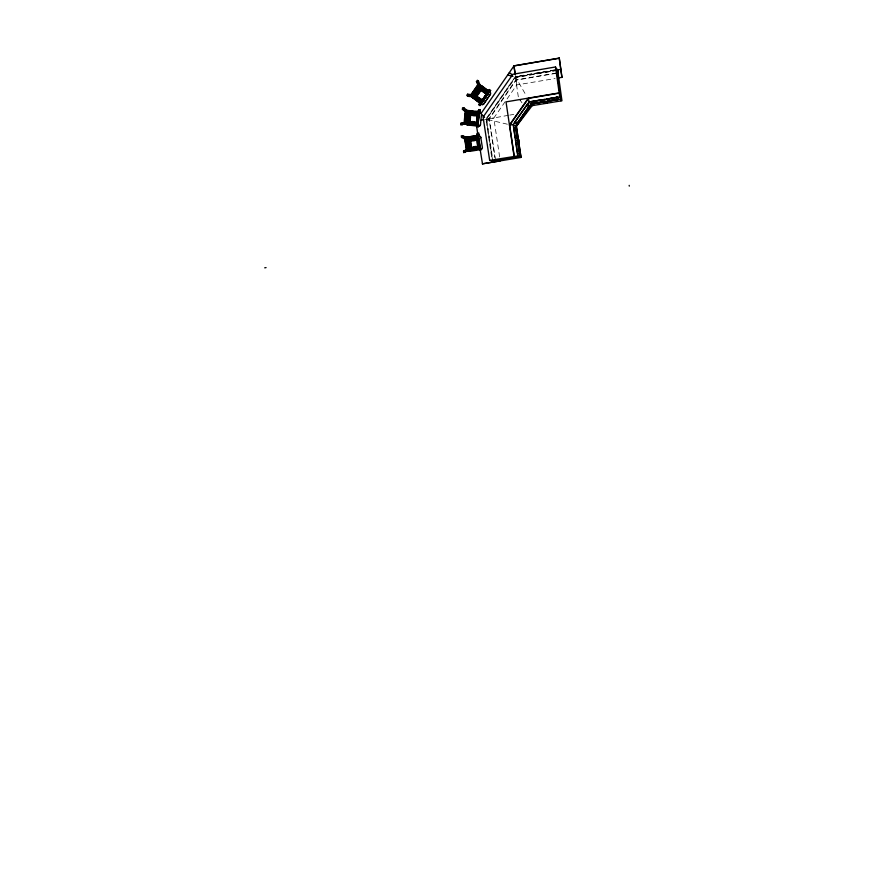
<?xml version="1.0" encoding="UTF-8"?>
<svg xmlns="http://www.w3.org/2000/svg" width="894" height="894" viewBox="0 0 894 894"><rect width="100%" height="100%" fill="white"/><g stroke="black" fill="none" stroke-linecap="round" stroke-linejoin="round"><path stroke-width="0.67" stroke-dasharray="4.47 3.35" d="M556.839 72.917L515.86 79.912L489.018 118.656L494.885 157.579M495.555 160.283L489.297 118.813L516.073 80.181L556.504 73.274M499.634 156.897L493.801 118.053L516.766 84.93L555.107 78.538M554.816 69.888L515.302 76.649L485.9 119.07L491.856 158.35M492.616 160.764L486.336 119.304L515.369 76.638L518.431 97.681L520.543 100.754M554.906 70.034L515.402 76.783L526.544 96.105M515.693 77.04L556.068 70.134M557.677 70.168L516.408 77.23L516.296 76.482M556.761 70.481L515.503 77.532L486.615 118.958L492.963 160.942M508.373 115.315L486.336 119.304M509.736 115.08L513.815 114.398M484.939 119.64L493.801 118.053M486.593 120.992L489.554 120.5M507.379 124.221L486.045 119.148L489.297 118.813M516.766 84.93L515.48 75.532M519.85 99.726L521.973 102.788"/><path stroke-width="1.34" d="M465.215 124.009L465.606 122.981L465.215 124.009L476.837 125.272L476.938 124.322L465.293 123.048M467.596 123.484C466.892 121.629 473.518 125.73 476.636 124.434L476.714 123.383L469.227 122.601M470.076 121.707L470.646 115.27L469.462 114.946L468.858 121.673L469.763 121.774L470.367 115.047M477.787 121.092L478.134 117.226M478.189 117.103L477.664 122.377M466.512 122.176L467.372 113.225L468.255 113.303L467.394 122.277L466.512 122.176L467.707 122.21L468.534 113.538L467.372 113.225M466.824 122.109L467.651 113.46M477.687 113.035L477.541 114.164L468.512 113.024L468.635 112.063L477.664 113.125M478.011 112.722L478.156 111.582L466.512 110.32L466.679 111.504L478.011 112.722L466.389 111.269M467.875 123.651L460.79 124.702L460.924 123.271L468.881 121.584L470.367 121.74L470.255 122.914M462.421 109.314L462.578 107.727L463.964 107.872L471.015 113.75L470.87 115.304L469.518 115.158L462.421 109.314L463.807 109.47L470.87 115.304M462.31 124.869L462.444 123.428L470.367 121.74M463.807 109.47L463.964 107.872M466.02 122.936L467.081 113.125M477.877 114.231C477.005 132.737 475.239 118.377 478.782 114.343L477.899 123.305L476.971 123.104M478.48 117.013L477.899 123.305M464.12 122.679L465.238 111.471L466.422 111.784L465.327 122.724L464.12 122.679L465.014 122.791L466.132 111.549M464.712 119.885L465.383 113.069M469.518 115.158L469.663 113.605M470.624 114.767C485.509 114.879 470.669 117.572 470.713 113.829L477.228 114.454L478.759 109.593L480.279 109.75L478.849 115.024M469.942 122.981C469.495 120.701 477.497 121.327 476.446 123.607L471.239 123.104M476.513 122.556L477.888 122.4L478.435 126.747L477.05 126.59L476.39 123.808M478.245 115.941L477.05 115.818L477.228 114.454M477.172 123.931L478.279 112.99L479.262 112.912L478.111 124.132L477.172 123.931L478.111 124.132M477.05 126.59L476.547 122.254M477.05 115.818L478.759 109.593M478.089 124.02L479.195 113.102L478.279 112.99M466.176 123.897A1.877 1.81 89.9 0 0 467.64 124.992L478.502 126.188A1.877 1.81 -88.8 0 0 480.491 124.512L481.486 114.667A1.889 1.81 -88.3 0 0 479.877 112.588L475.731 112.119M476.837 125.272L476.915 124.21M477.195 124.042L478.346 112.8M470.479 140.682C484.839 136.804 471.194 143.386 470.333 139.755L476.759 138.626L471.853 139.699M477.24 136.626L477.117 135.486L465.595 137.374L466.042 138.469L477.24 136.626L477.117 135.486M477.05 135.463L477.307 133.318L478.815 133.072L478.771 136.626M476.915 137.173L467.987 138.57L468.422 139.654L477.05 138.201M478.089 139.788L476.904 139.989L477.307 133.318M478.111 139.587C475.865 139.263 477.128 147.264 479.184 146.191M477.586 136.592L478.48 136.67L480.167 147.51L479.206 147.577L477.586 136.592L478.502 136.458L480.167 147.51M477.385 138.38L478.301 138.034L479.676 146.851L478.715 146.918L477.385 138.38L478.279 138.246M466.679 111.504L466.512 110.32M468.791 113.259L468.635 112.096M478.167 138.358L478.491 135.709M531.449 105.235L530.667 106.375L531.371 105.425M557.621 69.564L556.839 72.917L558.158 72.995L557.577 69.419L556.638 69.576L560.974 100.799M478.156 111.582L475.586 111.504M528.522 106.732L527.147 105.201L527.561 103.95L514.486 122.523L515.492 121.763L517.369 123.07L529.505 105.995L527.561 103.95M477.809 114.421L478.715 114.533L480.279 109.75M530.298 105.425L530.455 105.224M530.488 106.14L531.036 105.76M531.181 105.257L531.058 105.827M530.723 106.162L531.014 105.358M471.227 96.418L472.088 95.658L480.648 102.151L480.011 103.078L471.227 96.418L480.112 102.922M473.798 96.653L474.647 95.904L481.464 101.011L480.816 101.927L473.798 96.653L476.077 98.139M474.133 96.686L474.647 95.904M476.01 95.177L476.748 95.736L480.559 90.115L479.821 89.568L476.01 95.177L479.944 89.881L476.435 81.589L477.34 80.27L478.469 81.13L481.754 89.299L480.871 90.573L479.765 89.746M480.681 90.439C477.15 98.351 473.339 94.943 482.268 99.893M482.514 99.927L486.325 94.317L487.062 94.876L483.252 100.486L482.514 99.927L486.325 94.317M473.485 94.932L478.838 87.154L479.575 87.69L474.2 95.502L473.462 94.92L474.546 95.535L479.698 88.014L478.838 87.154M473.82 94.965L478.961 87.478M476.346 95.211L467.562 94.205L466.735 95.39L467.987 96.328L476.513 97.111M467.987 96.328L468.802 95.144L477.318 95.949M480.871 90.573L477.564 82.438L478.469 81.13M473.116 95.714L478.815 87.467M473.909 94.742L478.893 87.534M481.71 101.056L487.085 93.267L487.822 93.836L482.469 101.603L481.71 101.056L487.085 93.267M482.469 101.603L487.722 93.971L486.984 93.401M470.914 94.686L477.832 84.706L478.581 85.254L471.641 95.256L470.914 94.686L471.987 95.289L478.715 85.578L477.966 85.031L471.261 94.719M486.124 94.082L481.039 90.328L481.453 89.232L486.761 93.166L485.99 94.272L487.208 95.189L490.605 90.484L489.364 89.545L488.314 90.998M478.849 104.71L479.754 103.402L480.883 104.263L479.977 105.559L478.849 104.71L482.436 99.636L483.542 100.474L482.659 101.748M486.984 92.887L487.521 92.116L480.48 86.819L480.056 87.903L480.614 87.143M485.99 94.272L489.364 89.545M480.927 113.65L513.994 65.877L559.253 58.088L561.946 77.376L557.8 77.946M515.704 127.272L531.762 104.039M480.905 102.184L487.856 92.194L488.605 92.775L481.665 102.743L480.905 102.184L487.856 92.194M482.436 99.636L481.62 100.81L476.312 96.887M481.665 102.743L488.605 92.775M487.208 95.189L488.012 94.038M490.605 90.484L489.778 91.68L488.537 90.741M481.24 104.196A1.9 1.822 -87.6 0 0 483.777 103.76L490.203 94.507L483.855 103.816A1.9 1.81 -87.6 0 1 481.318 104.24L473.518 98.362A1.9 1.822 -88.3 0 1 472.77 96.876M479.977 105.559L483.542 100.474M483.252 100.486L487.062 94.876M514.486 122.523L516.754 124.087L529.27 105.816M489.677 160.428L517.782 155.914L519.995 156.517L515.536 126.11L530.991 104.173L560.739 99.167L559.722 96.831L555.509 66.961L512.899 74.269L483.095 117.069L489.677 160.428L492.963 160.942M478.938 85.131L479.497 84.36L488.292 91.043L487.744 91.825L478.938 85.131L487.643 91.97M479.072 85.455L479.497 84.36M516.52 123.908L517.134 122.891M469.808 149.767L478.737 148.27C479.229 145.532 468.244 147.879 469.942 149.689M472.155 148.817L471.943 147.443L470.479 147.678L463.528 151.153L463.751 152.572L470.099 149.857M463.751 152.572L469.529 149.644M467.73 150.818L479.229 148.94L467.73 150.818L467.853 149.745L468.009 150.673M471.853 148.728L478.268 147.599C478.804 144.839 469.998 147.409 472.121 148.594M466.344 149.846L467.517 149.566L465.863 138.805L464.656 138.816L466.344 149.846L467.517 149.566M470.49 147.767L471.384 147.622L470.3 141.017L469.406 141.163L470.49 147.767L470.132 143.845M471.384 147.622L470.613 141.174M463.528 151.153L471.943 147.443M533.159 103.659L543.44 101.704L542.278 102.05L540.993 100.217L542.088 99.726L543.463 101.927L533.159 103.659L531.517 101.503L532.779 101.603L534.254 103.402L533.137 103.436L531.517 101.503M548.056 101.156L549.162 100.899L548.044 99.033L546.793 98.932L548.022 100.933L558.348 99.189L557.197 99.536L556.291 97.647L557.398 97.144L558.381 99.413L548.056 101.156L546.826 99.156L557.398 97.144L558.381 99.413M544.826 102.173L544.48 102.251M543.988 102.877L545.306 102.665L544.01 103.179M544.334 102.832L545.005 102.788M546.513 102.788L547.463 102.631M546.58 102.743L547.262 102.329L546.826 102.709M546.312 102.776L547.609 102.564M546.547 101.916L546.77 101.86M546.603 102.665L547.24 102.352M545.262 102.911L544.189 103.123L545.038 103.045M544.178 102.922L545.15 102.754M547.083 102.318L546.424 102.475L547.027 102.397M460.79 124.702L464.768 123.841M468.858 121.673L469.462 114.946M464.656 138.816L465.539 138.648L467.238 149.7M471.708 147.801L478.122 146.683M559.298 58.244L513.994 65.877L515.257 74.571M556.068 70.134L560.806 69.33M467.987 138.581L475.675 137.486M559.119 92.92L506.026 101.882L514.084 156.428M559.219 93.155L528.555 98.329L509.669 125.182L514.296 156.484M532.846 101.279L542.088 99.726L543.463 101.927M559.722 96.831L529.092 101.994L513.178 124.59L517.782 155.914M531.55 101.737L542.122 99.949M546.826 99.156L557.431 97.379M535.562 102.955L542.278 102.05M550.469 100.441L557.197 99.536M529.65 106.062L561.946 100.743L557.577 69.419M468.11 139.498L477.083 137.989L476.938 137.061M481.061 120.187L483.699 119.751M462.656 135.609L461.282 135.843L461.527 137.408L469.495 141.364L470.825 141.14L470.59 139.609L462.656 135.609L462.891 137.184L470.825 141.14M461.527 137.408L462.891 137.184M477.519 134.748L479.028 134.491M468.132 137.933L470.725 137.452M473.395 137.017L476.066 136.57M469.641 148.84L478.603 147.342M465.595 137.374L477.094 135.698M465.718 138.313L477.262 136.413M479.352 146.068L481.24 149.834L479.866 150.058L478.245 147.812L478.011 146.292L479.128 146.113M518.319 139.308L518.721 140.526L518.531 139.185M518.621 139.788L518.676 140.19M518.866 141.554L519.079 142.906L518.889 141.554M478.011 146.292L479.631 148.505L480.994 148.27M518.587 141.654L518.956 142.548M518.699 142.18L518.71 142.593M468.523 150.628A1.866 1.799 88.9 0 0 470.21 151.298L480.871 149.544A1.866 1.799 -89.5 0 0 482.369 147.409L480.804 137.676A1.877 1.81 -89.3 0 0 478.737 136.123L478.815 136.156A1.877 1.799 -89.3 0 1 480.883 137.71L480.804 137.676M467.573 149.879L479.095 148.002L479.229 148.94M520.766 156.394L492.27 161.054L492.817 162.138M532.075 105.771L516.363 126.322L521.012 157.433L482.347 163.848L500.238 160.92M264.713 267.82L266.066 267.608M544.178 102.877L544.748 102.743M466.422 111.784L465.238 111.471M475.932 114.521L470.713 113.829M470.032 122.042L476.536 122.668M468.903 112.32L473.887 112.834M468.512 113.024L477.597 113.974M470.4 123.674L472.881 123.931M467.674 122.545L476.714 123.383M478.614 111.035L480.134 111.202M473.027 111.828L469.059 111.437M460.924 123.271L462.444 123.428M477.206 125.004L478.592 125.16M466.791 110.565L473.071 111.236M465.539 123.931L476.815 125.16M470.121 151.276L470.21 151.298A1.866 1.799 88.9 0 1 468.054 149.734L466.556 140.045A1.877 1.799 89.2 0 1 466.646 139.084A1.866 1.799 89.2 0 0 466.646 140.067L466.556 140.045M507.691 74.984L512.933 76.325M521.012 157.433L516.196 125.171M467.64 124.992L467.73 125.026A1.877 1.81 89.9 0 1 466.266 123.931M478.502 126.188L478.424 126.155A1.889 1.81 -88.8 0 0 480.413 124.467L480.491 124.512M515.492 140.291L517.771 141.353M515.536 126.11L513.178 124.59L509.446 125.037L528.376 98.116L529.092 101.994L530.991 104.173M473.518 98.362L473.608 98.418A1.9 1.822 -88.3 0 1 472.859 96.932M509.301 72.649L512.418 74.828M481.821 100.899L482.57 101.447M481.017 102.028L481.777 102.586M485.643 92.551L481.453 89.232M476.848 96.116L482.157 100.039M477.664 97.658L479.698 99.167M480.916 90.003L486.224 93.937M478.011 99.603L479.955 101.056M479.922 87.578L486.884 93.021M474.301 95.87L481.352 101.167M467.562 94.205L468.802 95.144M476.435 81.589L477.564 82.438M488.772 91.076L482.145 86.07A1.911 1.822 -87.3 0 0 480.559 85.79M479.631 84.695L488.191 91.188M471.753 95.624L480.547 102.296M487.755 92.339L488.493 92.92M489.8 91.847L489.878 91.914A1.9 1.822 -86.5 0 1 490.281 94.574M481.832 114.6L484.537 117.427M479.095 148.002L479.162 148.851M478.715 146.918L477.407 138.168M478.681 148.18L478.536 147.253M544.39 99.413L546.078 103.302M555.509 66.961L556.761 70.481M561.946 77.376L559.253 58.088M518.151 141.99L518.263 142.694M517.883 140.246L517.917 140.347M477.742 123.942L478.435 126.747M478.324 140.906L478.972 144.873M477.217 139.732L478.301 146.337M469.316 148.661L467.931 139.833L467.048 140L468.434 148.795L469.585 148.527L468.244 139.989L467.361 140.157L468.713 148.661M478.659 140.682L479.229 144.325M467.204 143.699L467.774 147.331M465.036 150.907L465.249 152.326M476.424 125.216L477.91 134.871M480.234 150.047L482.492 163.859M479.631 148.505L479.866 150.058M476.692 138.604L476.904 139.989M470.479 147.678L470.691 149.063M464.981 138.972L466.623 149.7M513.927 65.888L515.145 74.236M468.3 138.738L468.422 139.654M465.919 137.531L466.042 138.469M629.186 185.371L629.287 186.12M477.34 115.851L476.793 122.389L477.34 115.851M519.526 154.148L517.57 153.556L515.983 142.761L517.972 143.632L519.526 154.148M517.291 138.95L515.279 137.955L513.681 127.104L515.737 128.378L517.291 138.95"/></g></svg>
